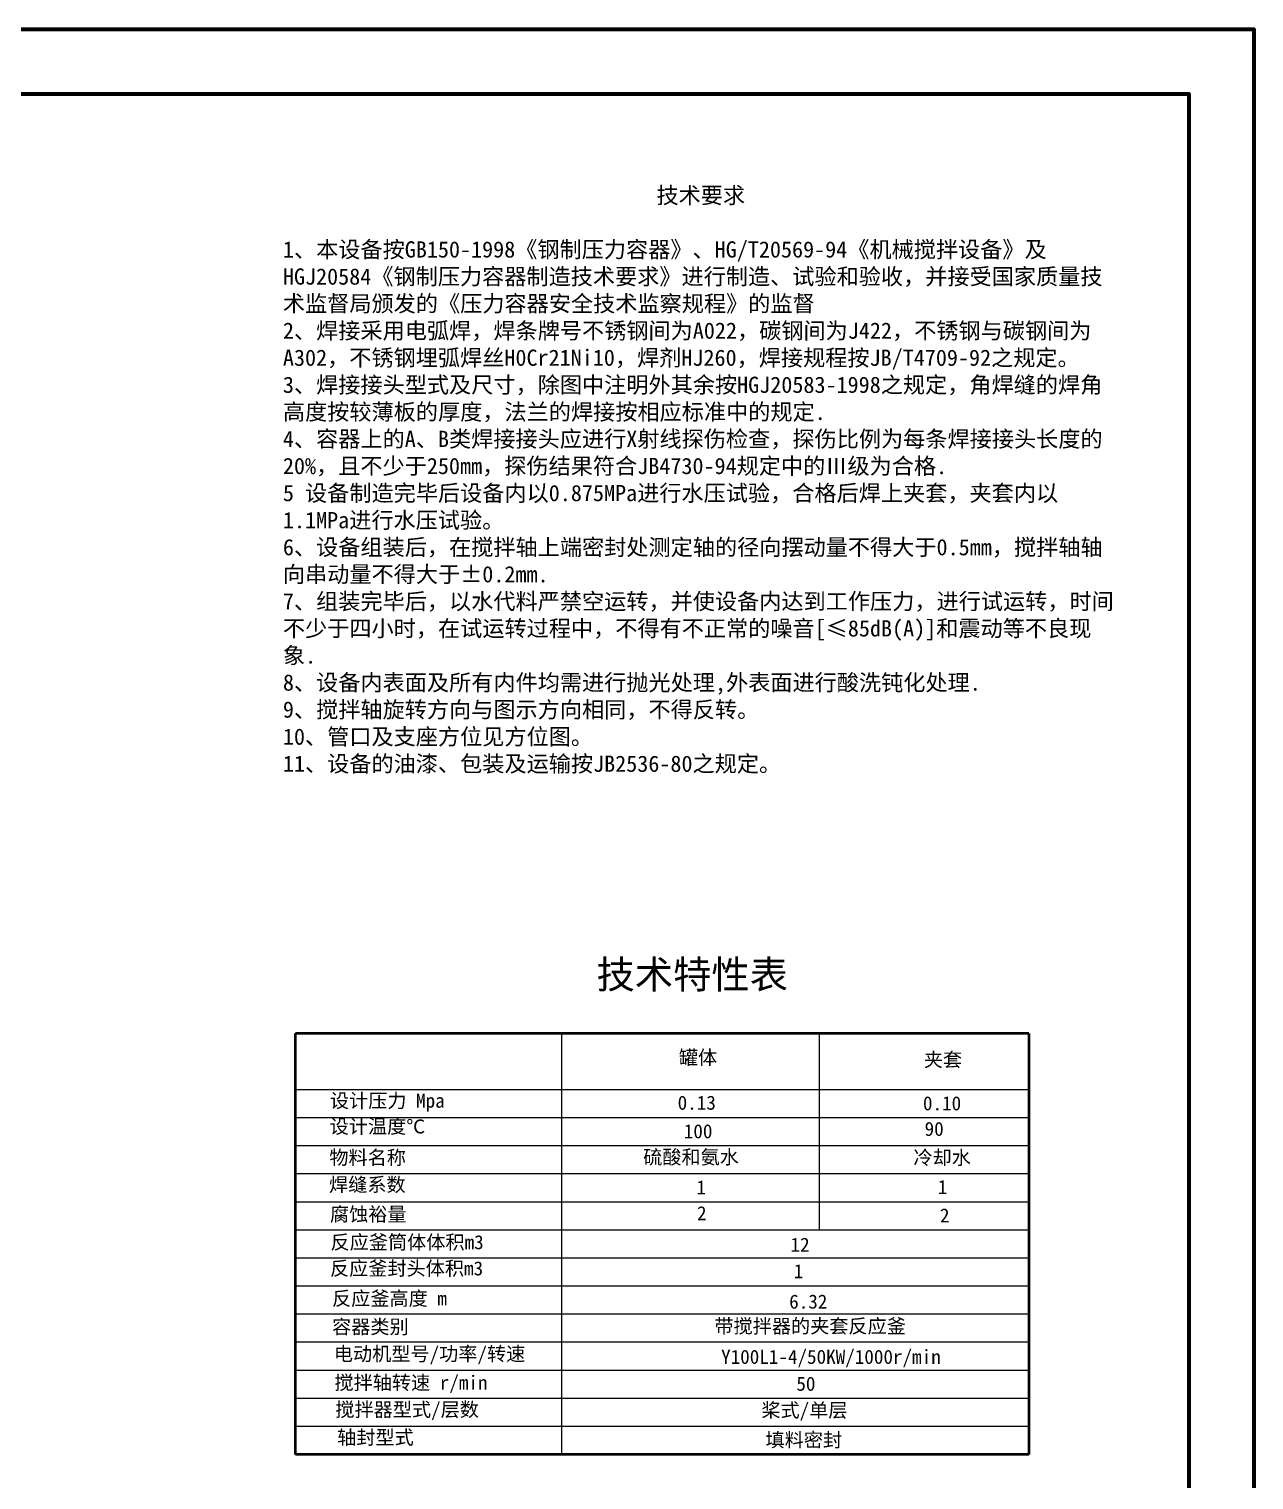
# Model space of a CAD drawing. Header units: millimetres. Extents: x 1899 to 10309, y 746 to 12636.
# Drawn here: x 6539 to 10309, y 8168 to 12636 of the extents above; entities that cross this region are included whole.
import ezdxf

# ---------------------------------------------------------------- set-up
doc = ezdxf.new("R2010")
doc.units = ezdxf.units.MM
doc.layers.add('图幅线', color=4, linetype='Continuous', lineweight=70)
doc.layers.add('粗实线', color=4, linetype='Continuous', lineweight=50)
doc.layers.add('文字', color=7, linetype='Continuous')
doc.styles.get("Standard").update_dxf_attribs({"font": 'simfang.ttf'})

msp = doc.modelspace()

# ---------------------------------------------------------------- linework, layer by layer
at = {"layer": '图幅线'}
for points in [[(1899.461, 12635.908), (10309.461, 12635.908), (10309.461, 745.908), (1899.461, 745.908)], [(2099.461, 12435.908), (10109.461, 12435.908), (10109.461, 945.908), (2099.461, 945.908)]]:
    msp.add_lwpolyline(points, close=True, dxfattribs=at)
at = {"layer": '文字', "lineweight": -3}
for p, q in [((8178.072, 9542.301), (8178.072, 8246.109)), ((8970.953, 9542.301), (8970.953, 8937.412)), ((9616.99, 9369.475), (7359.528, 9369.475)), ((9616.99, 9283.063), (7359.528, 9283.063)), ((9616.99, 9196.65), (7359.528, 9196.65)), ((9616.99, 9110.237), (7359.528, 9110.237)), ((9616.99, 9023.824), (7359.528, 9023.824)), ((9616.99, 8937.412), (7359.528, 8937.412)), ((9616.99, 8850.999), (7359.528, 8850.999)), ((9616.99, 8764.586), (7359.528, 8764.586)), ((9616.99, 8678.173), (7359.528, 8678.173)), ((9616.99, 8591.76), (7359.528, 8591.76)), ((9616.99, 8505.348), (7359.528, 8505.348)), ((9616.99, 8418.935), (7359.528, 8418.935)), ((9616.99, 8332.522), (7359.528, 8332.522))]:
    msp.add_line(p, q, dxfattribs=at)
at = {"layer": '粗实线', "lineweight": 50}
for p, q in [((7359.528, 8246.109), (7359.528, 9542.301)), ((9616.99, 9542.301), (7359.528, 9542.301)), ((9616.99, 9542.301), (9616.99, 8246.109)), ((9616.99, 8246.109), (7359.528, 8246.109))]:
    msp.add_line(p, q, dxfattribs=at)

# ---------------------------------------------------------------- texts
at = {"layer": '文字', "lineweight": -3}
for s, height, p in [('0.13', 43.2064, (8535.64, 9307.971)), ('0.10', 43.2064, (9290.696, 9306.142)), ('100', 43.2064, (8554.473, 9219.97)), ('90', 43.2064, (9295.704, 9227.329)), ('1', 43.206, (8593.693, 9047.141)), ('1', 43.206, (9336.254, 9048.436)), ('2', 43.206, (8595.072, 8967.614)), ('2', 43.206, (9342.891, 8960.77)), ('12', 43.2064, (8883.073, 8870.891)), ('1', 43.206, (8893.185, 8789.193)), ('6.32', 43.2064, (8878.892, 8695.564)), ('Y100L1-4/50KW/1000r/min', 43.20638, (8669.282, 8525.472)), ('50', 43.2064, (8900.931, 8442.529))]:
    msp.add_text(s, height=height, dxfattribs=at).set_placement(p)
at = {"layer": '文字', "insert": (7320.599, 12148.846), "char_height": 50, "attachment_point": 1}
msp.add_mtext_dynamic_manual_height_columns('\\pi1149.9;技术要求\\P\\pi0;\\P1、本设备按GB150-1998《钢制压力容器》、HG/T20569-94《机械搅拌设备》及HGJ20584《钢制压力容器制造技术要求》进行制造、试验和验收，并接受国家质量技术监督局颁发的《压力容器安全技术监察规程》的监督\\P2、焊接采用电弧焊，焊条牌号不锈钢间为A022，碳钢间为J422，不锈钢与碳钢间为A302，不锈钢埋弧焊丝H0Cr21Ni10，焊剂HJ260，焊接规程按JB/T4709-92之规定。\\P3、焊接接头型式及尺寸，除图中注明外其余按HGJ20583-1998之规定，角焊缝的焊角高度按较薄板的厚度，法兰的焊接按相应标准中的规定.\\P4、容器上的A、B类焊接接头应进行X射线探伤检查，探伤比例为每条焊接接头长度的20%，且不少于250mm，探伤结果符合JB4730-94规定中的Ⅲ级为合格.\\P5 设备制造完毕后设备内以0.875MPa进行水压试验，合格后焊上夹套，夹套内以1.1MPa进行水压试验。\\P6、设备组装后，在搅拌轴上端密封处测定轴的径向摆动量不得大于0.5mm，搅拌轴轴向串动量不得大于±0.2mm.\\P7、组装完毕后，以水代料严禁空运转，并使设备内达到工作压力，进行试运转，时间不少于四小时，在试运转过程中，不得有不正常的噪音[≤85dB(A)]和震动等不良现象.\\P8、设备内表面及所有内件均需进行抛光处理,外表面进行酸洗钝化处理.\\P9、搅拌轴旋转方向与图示方向相同，不得反转。\\P10、管口及支座方位见方位图。\\P11、设备的油漆、包装及运输按JB2536-80之规定。', width=2581.42914, gutter_width=12.5, heights=[0], dxfattribs=at)
at = {"layer": '文字', "insert": (8285.981, 9767.732), "char_height": 43.20638, "width": 927.42251, "attachment_point": 1}
msp.add_mtext('{\\fKaiTi|b0|i0|c134|p49;\\H2x;技术特性表}', dxfattribs=at)
at = {"layer": '文字', "lineweight": -3, "attachment_point": 1}
for s, insert, char_height, width in [('罐体', (8539.371, 9490.551), 43.2064, 296.33713), ('夹套', (9293.251, 9483.65), 43.2064, 296.33713), ('设计压力 Mpa', (7465.402, 9357.518), 43.2064, 551.56473), ('设计温度℃', (7464.479, 9278.231), 43.2064, 522.10313), ('物料名称', (7463.556, 9182.35), 43.2064, 296.33713), ('硫酸和氨水', (8429.507, 9183.933), 43.2064, 1454.40618), ('冷却水', (9261.38, 9182.331), 43.2064, 579.27755), ('焊缝系数', (7462.648, 9099.043), 43.2064, 296.33713), ('腐蚀裕量', (7465.417, 9007.772), 43.2064, 296.33713), ('反应釜筒体体积m3', (7467.259, 8921.706), 43.2064, 607.67414), ('反应釜封头体积m3', (7465.47, 8841.085), 43.2064, 540.85851), ('反应釜高度 m', (7471.869, 8748.499), 43.2064, 499.95764), ('带搅拌器的夹套反应釜', (8648.73, 8663.333), 43.2064, 644.45771), ('容器类别', (7471.869, 8661.341), 43.2064, 296.33713), ('电动机型号/功率/转速', (7477.409, 8578.027), 43.20638, 803.29764), ('搅拌轴转速 r/min', (7479.25, 8489.361), 43.20638, 512.51368), ('搅拌器型式/层数', (7482.018, 8406.386), 43.2064, 536.74048), ('桨式/单层', (8793.116, 8404.411), 43.2064, 447.41523), ('轴封型式', (7487.556, 8320.646), 43.2064, 296.33713), ('填料密封', (8806.039, 8312.73), 43.2064, 296.33713)]:
    msp.add_mtext(s, dxfattribs=dict(at, insert=insert, char_height=char_height, width=width))

doc.saveas('drawing.dxf')
